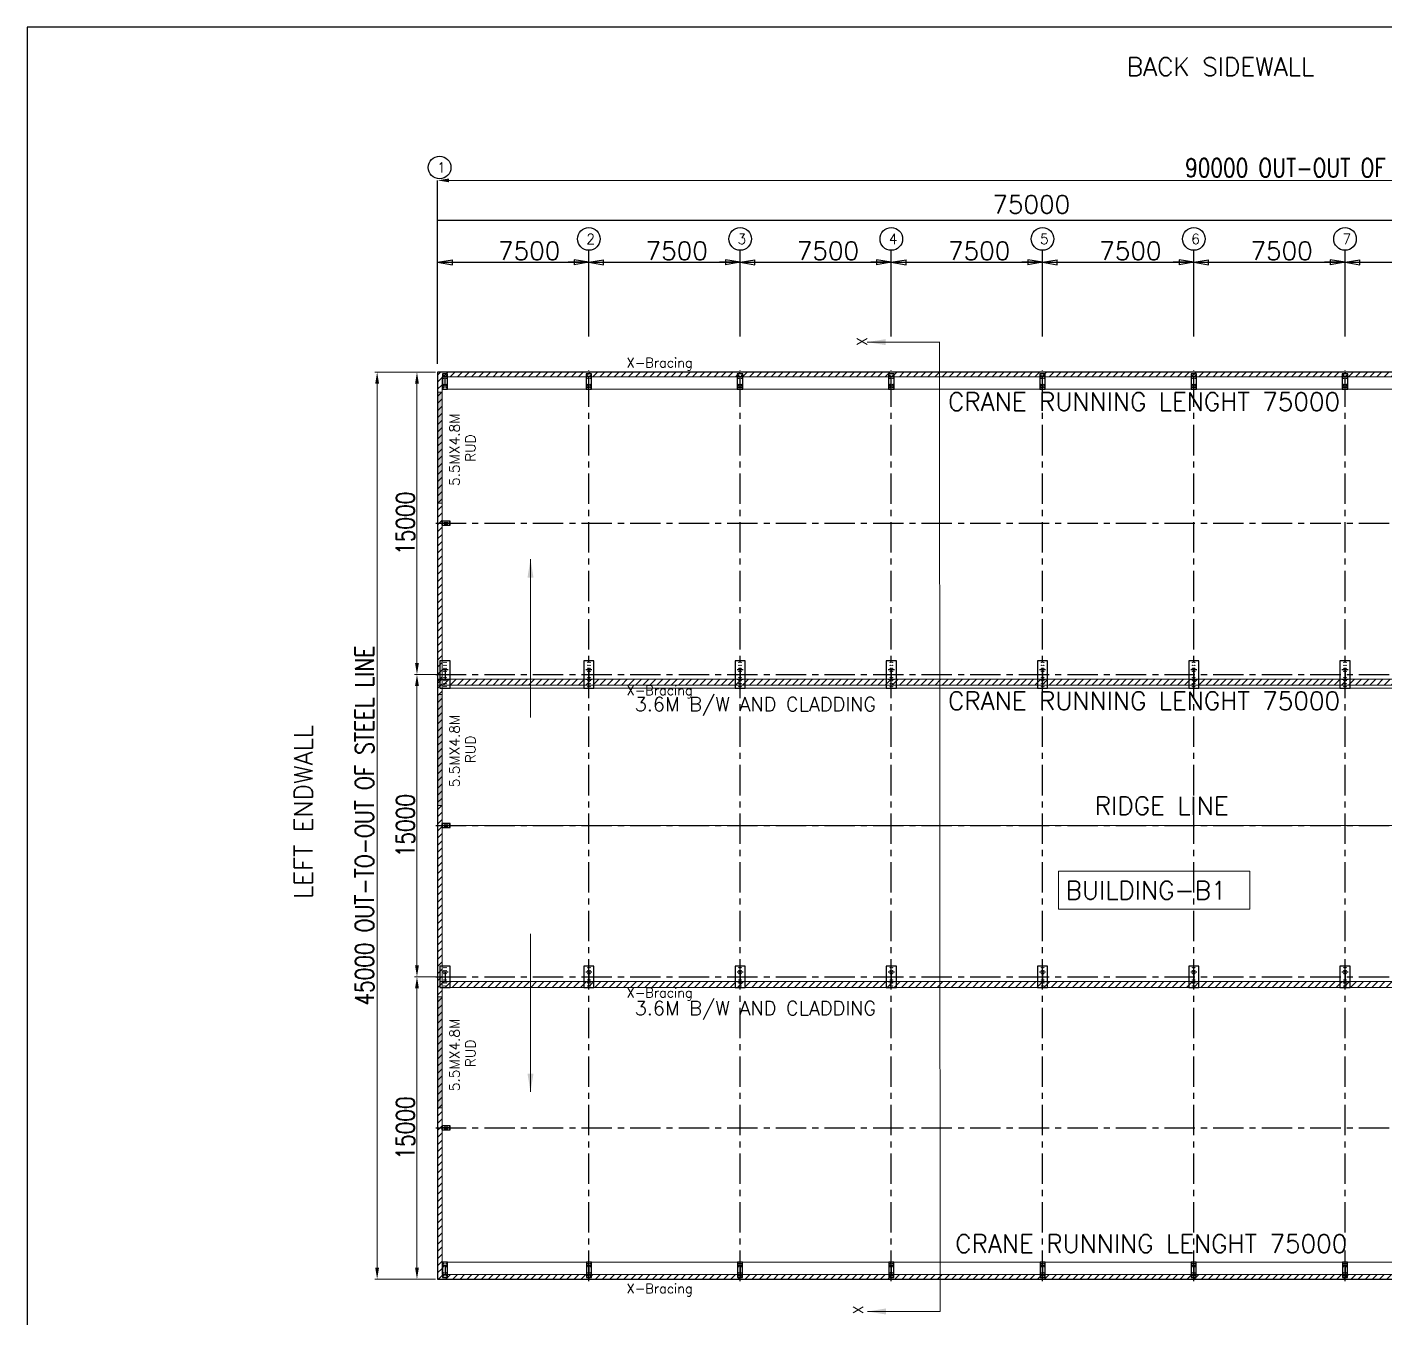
# Model space of a CAD drawing. Header units: millimetres. Extents: x 68421 to 1479662, y -51504 to 144751.
# Drawn here: x 927941 to 995275, y 35769 to 99804 of the extents above; entities that cross this region are included whole.
import ezdxf

# ---------------------------------------------------------------- set-up
doc = ezdxf.new("R2010")
doc.units = ezdxf.units.MM
doc.header["$LTSCALE"] = 0.35
doc.header["$MEASUREMENT"] = 0
doc.linetypes.add('CENTER', pattern=[6884.562, 4302.852, -860.57, 860.57, -860.57])
doc.linetypes.add('CONTIN', pattern=[0, 0, 0])
doc.layers.get('0').update_dxf_attribs({"linetype": 'CONTIN'})
doc.layers.get('Defpoints').update_dxf_attribs({"linetype": 'CONTINUOUS'})
for name, color, linetype in [('1', 7, 'CONTIN'), ('10', 10, 'CONTIN'), ('11', 7, 'CONTIN'), ('12', 6, 'CONTIN'), ('13', 1, 'CONTIN'), ('2', 6, 'CONTIN'), ('22', 7, 'CONTIN'), ('27', 1, 'CENTER')]:
    doc.layers.add(name, color=color, linetype=linetype)
doc.styles.add('SIMPLEX', font='simplex.shx', dxfattribs={"width": 0.8})
doc.dimstyles.new('FOR D', dxfattribs={"dimscale": 114, "dimtxt": 2, "dimasz": 2, "dimexe": 1, "dimexo": 1, "dimgap": 1, "dimtad": 1, "dimdec": 0, "dimzin": 0, "dimdsep": 46, "dimtxsty": 'SIMPLEX', "dimcen": 1, "dimclrd": 6, "dimclre": 6, "dimclrt": 7, "dimadec": 0, "dimazin": 0, "dimtfac": 1, "dimtdec": 0, "dimtofl": 0, "dimtmove": 0, "dimatfit": 3, "dimfxl": 1, "dimtolj": 1, "dimtzin": 0, "dimlwd": 0, "dimlwe": 0, "dimarcsym": 1})
pattern_1 = [(45, (-47250.27, 13657), (-176.776695, 176.776695), [])]

# ---------------------------------------------------------------- blocks, each defined once
blk = doc.blocks.new('WCOL')
for p, q in [((-448.874, 875.304), (448.874, 875.304)), ((-448.874, 0), (448.874, 0)), ((0, 875.304), (0, 0))]:
    blk.add_line(p, q)
blk = doc.blocks.new('BOLT_0')
at = {"layer": '1'}
blk.add_circle((0, 0), 25.4, dxfattribs=at)
blk = doc.blocks.new('ARROW')
at = {"layer": '2'}
for p, q in [((0, 0), (-1021.188, 0)), ((0, 0), (-729.42, 121.57)), ((-729.42, 121.57), (-729.42, -121.57)), ((0, 0), (-729.42, -121.57))]:
    blk.add_line(p, q, dxfattribs=at)
blk = doc.blocks.new('*D245')
at = {"color": 6, "linetype": 'Continuous', "lineweight": 0}
for p, q in [((948185, 82690), (947159, 82690)), ((947273, 82120), (947273, 68260)), ((948185, 67690), (947159, 67690))]:
    blk.add_line(p, q, dxfattribs=at)
at = {"color": 6, "linetype": 'Continuous', "lineweight": 5}
for points in [[(947368, 82120), (947178, 82120), (947273, 82690)], [(947178, 68260), (947368, 68260), (947273, 67690)]]:
    blk.add_solid(points, dxfattribs=at)
at = {"layer": 'Defpoints', "color": 0, "linetype": 'Continuous', "lineweight": 5}
for p in [(948299, 82690), (947273, 67690), (948299, 67690)]:
    blk.add_point(p, dxfattribs=at)
at = {"color": 7, "linetype": 'Continuous', "lineweight": 5, "insert": (946703, 75190), "char_height": 912, "attachment_point": 5, "rotation": 90, "style": 'SIMPLEX'}
blk.add_mtext('\\A1;15000', dxfattribs=at)
blk = doc.blocks.new('*D246')
at = {"color": 6, "linetype": 'Continuous', "lineweight": 0}
for p, q in [((948185, 67690), (947159, 67690)), ((947273, 67120), (947273, 53260)), ((948185, 52690), (947159, 52690))]:
    blk.add_line(p, q, dxfattribs=at)
at = {"color": 6, "linetype": 'Continuous', "lineweight": 5}
for points in [[(947368, 67120), (947178, 67120), (947273, 67690)], [(947178, 53260), (947368, 53260), (947273, 52690)]]:
    blk.add_solid(points, dxfattribs=at)
at = {"layer": 'Defpoints', "color": 0, "linetype": 'Continuous', "lineweight": 5}
for p in [(948299, 67690), (947273, 52690), (948299, 52690)]:
    blk.add_point(p, dxfattribs=at)
at = {"color": 7, "linetype": 'Continuous', "lineweight": 5, "insert": (946703, 60190), "char_height": 912, "attachment_point": 5, "rotation": 90, "style": 'SIMPLEX'}
blk.add_mtext('\\A1;15000', dxfattribs=at)
blk = doc.blocks.new('*D247')
at = {"color": 6, "linetype": 'Continuous', "lineweight": 0}
for p, q in [((948185, 52690), (947159, 52690)), ((947273, 52120), (947273, 38260)), ((948185, 37690), (947159, 37690))]:
    blk.add_line(p, q, dxfattribs=at)
at = {"color": 6, "linetype": 'Continuous', "lineweight": 5}
for points in [[(947368, 52120), (947178, 52120), (947273, 52690)], [(947178, 38260), (947368, 38260), (947273, 37690)]]:
    blk.add_solid(points, dxfattribs=at)
at = {"layer": 'Defpoints', "color": 0, "linetype": 'Continuous', "lineweight": 5}
for p in [(948299, 52690), (947273, 37690), (948299, 37690)]:
    blk.add_point(p, dxfattribs=at)
at = {"color": 7, "linetype": 'Continuous', "lineweight": 5, "insert": (946703, 45190), "char_height": 912, "attachment_point": 5, "rotation": 90, "style": 'SIMPLEX'}
blk.add_mtext('\\A1;15000', dxfattribs=at)
blk = doc.blocks.new('*D264')
at = {"color": 6, "linetype": 'Continuous', "lineweight": 0}
for p, q in [((947159, 82690), (945184, 82690)), ((945298, 38260), (945298, 82120)), ((947159, 37690), (945184, 37690))]:
    blk.add_line(p, q, dxfattribs=at)
at = {"color": 6, "linetype": 'Continuous', "lineweight": 5}
for points in [[(945393, 82120), (945203, 82120), (945298, 82690)], [(945203, 38260), (945393, 38260), (945298, 37690)]]:
    blk.add_solid(points, dxfattribs=at)
at = {"layer": 'Defpoints', "color": 0, "linetype": 'Continuous', "lineweight": 5}
for p in [(945298, 82690), (947273, 82690), (947273, 37690)]:
    blk.add_point(p, dxfattribs=at)
at = {"color": 7, "linetype": 'Continuous', "lineweight": 5, "insert": (944671, 60190), "char_height": 912, "attachment_point": 5, "rotation": 90, "style": 'SIMPLEX'}
blk.add_mtext('\\A1;45000 OUT-TO-OUT OF STEEL LINE', dxfattribs=at)
blk = doc.blocks.new('*D271')
at = {"color": 6, "linetype": 'Continuous', "lineweight": 0}
for p, q in [((948299, 92316), (948299, 92316)), ((1038299, 92089), (1038299, 92316)), ((1037729, 92202), (948869, 92202))]:
    blk.add_line(p, q, dxfattribs=at)
at = {"color": 6, "linetype": 'Continuous', "lineweight": 5}
for points in [[(948869, 92297), (948869, 92107), (948299, 92202)], [(1037729, 92107), (1037729, 92297), (1038299, 92202)]]:
    blk.add_solid(points, dxfattribs=at)
at = {"layer": 'Defpoints', "color": 0, "linetype": 'Continuous', "lineweight": 5}
for p in [(948299, 92202), (948299, 92202), (1038299, 91975)]:
    blk.add_point(p, dxfattribs=at)
at = {"color": 7, "linetype": 'Continuous', "lineweight": 5, "insert": (993299, 92829), "char_height": 912, "attachment_point": 5, "style": 'SIMPLEX'}
blk.add_mtext('\\A1;90000 OUT-OUT OF STEEL LINE', dxfattribs=at)

msp = doc.modelspace()

# ---------------------------------------------------------------- hatches: boundary and pattern name
at = {"linetype": 'Continuous', "lineweight": 5}
h = msp.add_hatch(dxfattribs=at)
h.set_pattern_fill('ANSI31', color=256, scale=2000)
h.set_pattern_definition(pattern_1)
h.paths.add_polyline_path([(948298.82805, 82689.899), (1023298.82805, 82689.899), (1023298.82805, 37689.899), (948298.82805, 37689.899)])
h.paths.add_polyline_path([(948528.82805, 82459.899), (1023068.82805, 82459.899), (1023068.82805, 37919.899), (948528.82805, 37919.899)], flags=16)
h = msp.add_hatch(dxfattribs=at)
h.set_pattern_fill('ANSI31', color=256, scale=2000)
h.set_pattern_definition(pattern_1)
h.paths.add_polyline_path([(948298.82805, 81689.899), (948528.82805, 81689.899), (948528.82805, 76189.903), (948298.82805, 76189.903)])
h = msp.add_hatch(color=4, dxfattribs=at)
h.dxf.hatch_style = 1
h.paths.add_polyline_path([(948298.82805, 81689.899), (948528.82805, 81689.899), (948528.82805, 76189.903), (948298.82805, 76189.903)])
h = msp.add_hatch(dxfattribs=at)
h.set_pattern_fill('ANSI31', color=256, scale=2000)
h.set_pattern_definition([(45, (-47350.27, 28657), (-176.776695, 176.776695), [])])
h.paths.add_polyline_path([(948313.82807, 67450.897), (1023083.82807, 67450.897), (1023083.82807, 67154.896), (948313.82807, 67154.896)])
h = msp.add_hatch(color=4, dxfattribs=at)
h.dxf.hatch_style = 1
h.paths.add_polyline_path([(948298.82805, 66689.899), (948528.82805, 66689.899), (948528.82805, 61189.903), (948298.82805, 61189.903)])
h = msp.add_hatch(dxfattribs=at)
h.set_pattern_fill('ANSI31', color=256, scale=2000)
h.set_pattern_definition(pattern_1)
h.paths.add_polyline_path([(948413.82805, 52450.899), (1023183.82805, 52450.899), (1023183.82805, 52154.898), (948413.82805, 52154.898)])
h = msp.add_hatch(color=4, dxfattribs=at)
h.dxf.hatch_style = 1
h.paths.add_polyline_path([(948298.82805, 51689.9), (948528.82805, 51689.9), (948528.82805, 46189.904), (948298.82805, 46189.904)])

# ---------------------------------------------------------------- linework, layer by layer
at = {"color": 6, "linetype": 'Continuous', "lineweight": 5}
msp.add_line((973192.03176, 84178.99448), (973216.2368, 36086), dxfattribs=at)
for p, q in [((948298.82805, 82689.899), (948298.82805, 37689.899)), ((1023298.82805, 82689.899), (948298.82805, 82689.899)), ((948298.82805, 37689.899), (1023298.82805, 37689.899))]:
    msp.add_line(p, q)
at = {"color": 4, "linetype": 'Continuous', "lineweight": 5}
for p, q in [((948538.82805, 81844.895), (1023068.82805, 81844.895)), ((948538.82805, 67004.897), (1023068.82805, 67004.897)), ((948538.82805, 38534.899), (1023068.82805, 38534.899))]:
    msp.add_line(p, q, dxfattribs=at)
at = {"linetype": 'Continuous', "lineweight": 5}
msp.add_line((948298.82805, 60189.899), (1023298.82805, 60189.899), dxfattribs=at)
for points in [[(948298.82805, 82689.899), (1023298.82805, 82689.899), (1023298.82805, 37689.899), (948298.82805, 37689.899)], [(948528.82805, 82459.899), (1023068.82805, 82459.899), (1023068.82805, 37919.899), (948528.82805, 37919.899)], [(948298.82805, 81689.899), (948528.82805, 81689.899), (948528.82805, 76189.903), (948298.82805, 76189.903)], [(948313.82807, 67450.897), (1023083.82807, 67450.897), (1023083.82807, 67154.896), (948313.82807, 67154.896)], [(948298.82805, 66689.899), (948528.82805, 66689.899), (948528.82805, 61189.903), (948298.82805, 61189.903)], [(979083, 57922), (988578, 57922), (988578, 56037), (979083, 56037)], [(948413.82805, 52450.899), (1023183.82805, 52450.899), (1023183.82805, 52154.898), (948413.82805, 52154.898)], [(948298.82805, 51689.9), (948528.82805, 51689.9), (948528.82805, 46189.904), (948298.82805, 46189.904)]]:
    msp.add_lwpolyline(points, close=True, dxfattribs=at)
at = {"layer": '10'}
for p, q in [((948788.82805, 82604.895), (948538.82805, 82604.895)), ((948538.82805, 82604.895), (948538.82805, 81844.895)), ((948788.82805, 81844.895), (948788.82805, 82604.895)), ((955936.32905, 82604.895), (955661.32805, 82604.895)), ((955661.32805, 82604.895), (955661.32805, 81844.895)), ((955936.32905, 81844.895), (955936.32905, 82604.895)), ((963436.32905, 82604.895), (963161.32805, 82604.895)), ((963161.32805, 82604.895), (963161.32805, 81844.895)), ((963436.32905, 81844.895), (963436.32905, 82604.895)), ((970936.32805, 82604.895), (970661.32805, 82604.895)), ((970661.32805, 82604.895), (970661.32805, 81844.895)), ((970936.32805, 81844.895), (970936.32805, 82604.895)), ((978436.32805, 82604.895), (978161.32805, 82604.895)), ((978161.32805, 82604.895), (978161.32805, 81844.895)), ((978436.32805, 81844.895), (978436.32805, 82604.895)), ((985936.32805, 82604.895), (985661.32805, 82604.895)), ((985661.32805, 82604.895), (985661.32805, 81844.895)), ((985936.32805, 81844.895), (985936.32805, 82604.895)), ((993436.32805, 82604.895), (993161.32805, 82604.895)), ((993161.32805, 82604.895), (993161.32805, 81844.895)), ((993436.32805, 81844.895), (993436.32805, 82604.895)), ((948538.82805, 81844.895), (948788.82805, 81844.895)), ((955661.32805, 81844.895), (955936.32905, 81844.895)), ((963161.32805, 81844.895), (963436.32905, 81844.895)), ((970661.32805, 81844.895), (970936.32805, 81844.895)), ((978161.32805, 81844.895), (978436.32805, 81844.895)), ((985661.32805, 81844.895), (985936.32805, 81844.895)), ((993161.32805, 81844.895), (993436.32805, 81844.895)), ((948913.82805, 75289.903), (948513.82705, 75289.903)), ((948513.82705, 75289.903), (948513.82705, 75089.899)), ((948513.82705, 75089.899), (948913.82805, 75089.899)), ((948913.82805, 75089.899), (948913.82805, 75289.903)), ((948413.82805, 68370.897), (948413.82805, 67004.897)), ((948913.82805, 68370.897), (948413.82805, 68370.897)), ((948913.82805, 67004.897), (948913.82805, 68370.897)), ((955548.82805, 68370.897), (955548.82805, 67004.897)), ((956048.82805, 68370.897), (955548.82805, 68370.897)), ((956048.82805, 67004.897), (956048.82805, 68370.897)), ((963048.82805, 68370.897), (963048.82805, 67004.897)), ((963548.82905, 68370.897), (963048.82805, 68370.897)), ((963548.82905, 67004.897), (963548.82905, 68370.897)), ((970548.82805, 68370.897), (970548.82805, 67004.897)), ((971048.82805, 68370.897), (970548.82805, 68370.897)), ((971048.82805, 67004.897), (971048.82805, 68370.897)), ((978048.82805, 68370.897), (978048.82805, 67004.897)), ((978548.83005, 68370.897), (978048.82805, 68370.897)), ((978548.83005, 67004.897), (978548.83005, 68370.897)), ((985548.82805, 68370.897), (985548.82805, 67004.897)), ((986048.83205, 68370.897), (985548.82805, 68370.897)), ((986048.83205, 67004.897), (986048.83205, 68370.897)), ((993048.83205, 68370.897), (993048.83205, 67004.897)), ((993548.83205, 68370.897), (993048.83205, 68370.897)), ((993548.83205, 67004.897), (993548.83205, 68370.897)), ((948413.82805, 67004.897), (948913.82805, 67004.897)), ((955548.82805, 67004.897), (956048.82805, 67004.897)), ((963048.82805, 67004.897), (963548.82905, 67004.897)), ((970548.82805, 67004.897), (971048.82805, 67004.897)), ((978048.82805, 67004.897), (978548.83005, 67004.897)), ((985548.82805, 67004.897), (986048.83205, 67004.897)), ((993048.83205, 67004.897), (993548.83205, 67004.897)), ((948913.82805, 60289.899), (948513.82705, 60289.899)), ((948513.82705, 60289.899), (948513.82705, 60089.899)), ((948513.82705, 60089.899), (948913.82805, 60089.899)), ((948913.82805, 60089.899), (948913.82805, 60289.899)), ((948413.82805, 53220.898), (948413.82805, 52154.898)), ((948913.82805, 53220.898), (948413.82805, 53220.898)), ((948913.82805, 52154.898), (948913.82805, 53220.898)), ((955548.82805, 53220.898), (955548.82805, 52154.898)), ((956048.82805, 53220.898), (955548.82805, 53220.898)), ((956048.82805, 52154.898), (956048.82805, 53220.898)), ((963048.82805, 53220.898), (963048.82805, 52154.898)), ((963548.82905, 53220.898), (963048.82805, 53220.898)), ((963548.82905, 52154.898), (963548.82905, 53220.898)), ((970548.82805, 53220.898), (970548.82805, 52154.898)), ((971048.82805, 53220.898), (970548.82805, 53220.898)), ((971048.82805, 52154.898), (971048.82805, 53220.898)), ((978048.82805, 53220.898), (978048.82805, 52154.898)), ((978548.83005, 53220.898), (978048.82805, 53220.898)), ((978548.83005, 52154.898), (978548.83005, 53220.898)), ((985548.82805, 53220.898), (985548.82805, 52154.898)), ((986048.83205, 53220.898), (985548.82805, 53220.898)), ((986048.83205, 52154.898), (986048.83205, 53220.898)), ((993048.83205, 53220.898), (993048.83205, 52154.898)), ((993548.83205, 53220.898), (993048.83205, 53220.898)), ((993548.83205, 52154.898), (993548.83205, 53220.898)), ((948413.82805, 52154.898), (948913.82805, 52154.898)), ((955548.82805, 52154.898), (956048.82805, 52154.898)), ((963048.82805, 52154.898), (963548.82905, 52154.898)), ((970548.82805, 52154.898), (971048.82805, 52154.898)), ((978048.82805, 52154.898), (978548.83005, 52154.898)), ((985548.82805, 52154.898), (986048.83205, 52154.898)), ((993048.83205, 52154.898), (993548.83205, 52154.898)), ((948913.82905, 45289.9), (948513.82805, 45289.9)), ((948513.82805, 45289.9), (948513.82805, 45089.899)), ((948913.82905, 45089.899), (948913.82905, 45289.9)), ((948513.82805, 45089.899), (948913.82905, 45089.899)), ((948538.82805, 38534.899), (948538.82805, 37774.899)), ((948788.82805, 38534.899), (948538.82805, 38534.899)), ((948788.82805, 37774.899), (948788.82805, 38534.899)), ((955673.82805, 38534.899), (955673.82805, 37774.899)), ((955923.82905, 38534.899), (955673.82805, 38534.899)), ((955923.82905, 37774.899), (955923.82905, 38534.899)), ((963173.82805, 38534.899), (963173.82805, 37774.899)), ((963423.82905, 38534.899), (963173.82805, 38534.899)), ((963423.82905, 37774.899), (963423.82905, 38534.899)), ((970673.82805, 38534.899), (970673.82805, 37774.899)), ((970923.82805, 38534.899), (970673.82805, 38534.899)), ((970923.82805, 37774.899), (970923.82805, 38534.899)), ((978173.82805, 38534.899), (978173.82805, 37774.899)), ((978423.83005, 38534.899), (978173.82805, 38534.899)), ((978423.83005, 37774.899), (978423.83005, 38534.899)), ((985673.82805, 38534.899), (985673.82805, 37774.899)), ((985923.83205, 38534.899), (985673.82805, 38534.899)), ((985923.83205, 37774.899), (985923.83205, 38534.899)), ((993173.83205, 38534.899), (993173.83205, 37774.899)), ((993423.83205, 38534.899), (993173.83205, 38534.899)), ((993423.83205, 37774.899), (993423.83205, 38534.899)), ((948538.82805, 37774.899), (948788.82805, 37774.899)), ((955673.82805, 37774.899), (955923.82905, 37774.899)), ((963173.82805, 37774.899), (963423.82905, 37774.899)), ((970673.82805, 37774.899), (970923.82805, 37774.899)), ((978173.82805, 37774.899), (978423.83005, 37774.899)), ((985673.82805, 37774.899), (985923.83205, 37774.899)), ((993173.83205, 37774.899), (993423.83205, 37774.899))]:
    msp.add_line(p, q, dxfattribs=at)
at = {"layer": '12'}
for p, q in [((948298.82805, 83097.965), (948298.82805, 92202.129)), ((955798.82805, 84449.54954), (955798.82805, 88734.25654)), ((963298.82805, 84449.54954), (963298.82805, 88734.25654)), ((970798.82805, 84449.54954), (970798.82805, 88734.25654)), ((978298.82805, 84449.54954), (978298.82805, 88734.25654)), ((985798.82805, 84449.54954), (985798.82805, 88734.25654)), ((993298.83205, 84449.54954), (993298.83205, 88734.25654)), ((948298.82805, 83565.544), (948298.82805, 85619.485))]:
    msp.add_line(p, q, dxfattribs=at)
at = {"layer": '13'}
for centre in [(948396.82805, 92838.65976), (955798.82805, 89295.35054), (963298.82805, 89295.35054), (970798.82805, 89295.35054), (978298.82805, 89295.35054), (985798.82805, 89295.35054), (993298.83205, 89295.35054)]:
    msp.add_circle(centre, 561.092, dxfattribs=at)
at = {"layer": '2'}
for p, q in [((948298.82805, 90232.08774), (1023274.02765, 90232.08774)), ((948298.82805, 88139.15454), (1023298.82805, 88139.15454))]:
    msp.add_line(p, q, dxfattribs=at)
at = {"layer": '22'}
for p, q in [((1111605, 99804), (927940.72605, 99804)), ((927940.72605, 99804), (927940.72605, -30072.89102))]:
    msp.add_line(p, q, dxfattribs=at)
at = {"layer": '27'}
for p, q in [((955798.82805, 37596.384), (955798.82805, 82783.415)), ((963298.82805, 37596.384), (963298.82805, 82783.415)), ((970798.82805, 37596.384), (970798.82805, 82783.415)), ((978298.82805, 37596.384), (978298.82805, 82783.415)), ((985798.82805, 37596.384), (985798.82805, 82783.415)), ((993298.83205, 37596.384), (993298.83205, 82783.415)), ((948205.31305, 75189.899), (1038298.82805, 75189.899)), ((948205.31305, 67689.899), (1038298.82805, 67689.899)), ((948205.31305, 60189.899), (1038298.82805, 60189.899)), ((948205.31305, 52689.899), (1038298.82805, 52689.899)), ((948205.31305, 45189.899), (1038298.82805, 45189.899))]:
    msp.add_line(p, q, dxfattribs=at)

# ---------------------------------------------------------------- block references
at = {"layer": '10'}
for p, xscale, yscale, zscale, rotation in [((948663.82805, 82459.899), 0.2227797, 0.5369562, 0.5369562, 180), ((955798.82805, 82459.899), 0.2227797, 0.5369562, 0.5369562, 180), ((963298.82805, 82459.899), 0.2227797, 0.5369562, 0.5369562, 180), ((970798.82805, 82459.899), 0.2227797, 0.5369562, 0.5369562, 180), ((978298.82805, 82459.899), 0.2227797, 0.5369562, 0.5369562, 180), ((985798.82805, 82459.899), 0.2227797, 0.5369562, 0.5369562, 180), ((993298.83205, 82459.899), 0.2227797, 0.5369562, 0.5369562, 180), ((948528.82805, 75189.899), 0.15594581, 0.41357052, 0.41357052, 270), ((948528.82805, 60189.899), 0.15594581, 0.4181404, 0.4181404, 270), ((948528.82805, 45189.899), 0.15594581, 0.41357052, 0.41357052, 270)]:
    msp.add_blockref('WCOL', p, dxfattribs=dict(at, xscale=xscale, yscale=yscale, zscale=zscale, rotation=rotation))
for name, p, xscale, yscale, zscale in [('BOLT_0', (948588.82805, 82529.895), 0.5905512, 0.5905512, 0.5905512), ('BOLT_0', (948588.82805, 82379.895), 0.5905512, 0.5905512, 0.5905512), ('BOLT_0', (948738.82805, 82529.895), 0.5905512, 0.5905512, 0.5905512), ('BOLT_0', (948738.82805, 82379.895), 0.5905512, 0.5905512, 0.5905512), ('BOLT_0', (955723.82805, 82529.895), 0.5905512, 0.5905512, 0.5905512), ('BOLT_0', (955723.82805, 82379.895), 0.5905512, 0.5905512, 0.5905512), ('BOLT_0', (955873.82905, 82529.895), 0.5905512, 0.5905512, 0.5905512), ('BOLT_0', (955873.82905, 82379.895), 0.5905512, 0.5905512, 0.5905512), ('BOLT_0', (963223.82805, 82529.895), 0.5905512, 0.5905512, 0.5905512), ('BOLT_0', (963223.82805, 82379.895), 0.5905512, 0.5905512, 0.5905512), ('BOLT_0', (963373.82905, 82529.895), 0.5905512, 0.5905512, 0.5905512), ('BOLT_0', (963373.82905, 82379.895), 0.5905512, 0.5905512, 0.5905512), ('BOLT_0', (970723.82805, 82529.895), 0.5905512, 0.5905512, 0.5905512), ('BOLT_0', (970723.82805, 82379.895), 0.5905512, 0.5905512, 0.5905512), ('BOLT_0', (970873.82805, 82529.895), 0.5905512, 0.5905512, 0.5905512), ('BOLT_0', (970873.82805, 82379.895), 0.5905512, 0.5905512, 0.5905512), ('BOLT_0', (978223.82805, 82529.895), 0.5905512, 0.5905512, 0.5905512), ('BOLT_0', (978223.82805, 82379.895), 0.5905512, 0.5905512, 0.5905512), ('BOLT_0', (978373.83005, 82529.895), 0.5905512, 0.5905512, 0.5905512), ('BOLT_0', (978373.83005, 82379.895), 0.5905512, 0.5905512, 0.5905512), ('BOLT_0', (985723.82805, 82529.895), 0.5905512, 0.5905512, 0.5905512), ('BOLT_0', (985723.82805, 82379.895), 0.5905512, 0.5905512, 0.5905512), ('BOLT_0', (985873.83205, 82529.895), 0.5905512, 0.5905512, 0.5905512), ('BOLT_0', (985873.83205, 82379.895), 0.5905512, 0.5905512, 0.5905512), ('BOLT_0', (993223.83205, 82529.895), 0.5905512, 0.5905512, 0.5905512), ('BOLT_0', (993223.83205, 82379.895), 0.5905512, 0.5905512, 0.5905512), ('BOLT_0', (993373.83205, 82529.895), 0.5905512, 0.5905512, 0.5905512), ('BOLT_0', (993373.83205, 82379.895), 0.5905512, 0.5905512, 0.5905512), ('BOLT_0', (948588.82805, 82069.895), 0.5905512, 0.5905512, 0.5905512), ('BOLT_0', (948588.82805, 81919.895), 0.5905512, 0.5905512, 0.5905512), ('BOLT_0', (948738.82805, 82069.895), 0.5905512, 0.5905512, 0.5905512), ('BOLT_0', (948738.82805, 81919.895), 0.5905512, 0.5905512, 0.5905512), ('BOLT_0', (955723.82805, 82069.895), 0.5905512, 0.5905512, 0.5905512), ('BOLT_0', (955723.82805, 81919.895), 0.5905512, 0.5905512, 0.5905512), ('BOLT_0', (955873.82905, 82069.895), 0.5905512, 0.5905512, 0.5905512), ('BOLT_0', (955873.82905, 81919.895), 0.5905512, 0.5905512, 0.5905512), ('BOLT_0', (963223.82805, 82069.895), 0.5905512, 0.5905512, 0.5905512), ('BOLT_0', (963223.82805, 81919.895), 0.5905512, 0.5905512, 0.5905512), ('BOLT_0', (963373.82905, 82069.895), 0.5905512, 0.5905512, 0.5905512), ('BOLT_0', (963373.82905, 81919.895), 0.5905512, 0.5905512, 0.5905512), ('BOLT_0', (970723.82805, 82069.895), 0.5905512, 0.5905512, 0.5905512), ('BOLT_0', (970723.82805, 81919.895), 0.5905512, 0.5905512, 0.5905512), ('BOLT_0', (970873.82805, 82069.895), 0.5905512, 0.5905512, 0.5905512), ('BOLT_0', (970873.82805, 81919.895), 0.5905512, 0.5905512, 0.5905512), ('BOLT_0', (978223.82805, 82069.895), 0.5905512, 0.5905512, 0.5905512), ('BOLT_0', (978223.82805, 81919.895), 0.5905512, 0.5905512, 0.5905512), ('BOLT_0', (978373.83005, 82069.895), 0.5905512, 0.5905512, 0.5905512), ('BOLT_0', (978373.83005, 81919.895), 0.5905512, 0.5905512, 0.5905512), ('BOLT_0', (985723.82805, 82069.895), 0.5905512, 0.5905512, 0.5905512), ('BOLT_0', (985723.82805, 81919.895), 0.5905512, 0.5905512, 0.5905512), ('BOLT_0', (985873.83205, 82069.895), 0.5905512, 0.5905512, 0.5905512), ('BOLT_0', (985873.83205, 81919.895), 0.5905512, 0.5905512, 0.5905512), ('BOLT_0', (993223.83205, 82069.895), 0.5905512, 0.5905512, 0.5905512), ('BOLT_0', (993223.83205, 81919.895), 0.5905512, 0.5905512, 0.5905512), ('BOLT_0', (993373.83205, 82069.895), 0.5905512, 0.5905512, 0.5905512), ('BOLT_0', (993373.83205, 81919.895), 0.5905512, 0.5905512, 0.5905512), ('BOLT_0', (948663.82805, 75239.903), 0.31496062, 0.31496062, 0.31496062), ('BOLT_0', (948663.82805, 75139.899), 0.31496062, 0.31496062, 0.31496062), ('BOLT_0', (948763.82805, 75239.903), 0.31496062, 0.31496062, 0.31496062), ('BOLT_0', (948763.82805, 75139.899), 0.31496062, 0.31496062, 0.31496062), ('BOLT_0', (948613.82805, 68295.897), 0.39370076, 0.39370076, 0.39370076), ('BOLT_0', (948613.82805, 68145.897), 0.39370076, 0.39370076, 0.39370076), ('BOLT_0', (948713.82805, 68295.897), 0.39370076, 0.39370076, 0.39370076), ('BOLT_0', (948713.82805, 68145.897), 0.39370076, 0.39370076, 0.39370076), ('BOLT_0', (955748.82805, 68295.897), 0.39370076, 0.39370076, 0.39370076), ('BOLT_0', (955748.82805, 68145.897), 0.39370076, 0.39370076, 0.39370076), ('BOLT_0', (955848.82905, 68295.897), 0.39370076, 0.39370076, 0.39370076), ('BOLT_0', (955848.82905, 68145.897), 0.39370076, 0.39370076, 0.39370076), ('BOLT_0', (963248.82805, 68295.897), 0.39370076, 0.39370076, 0.39370076), ('BOLT_0', (963248.82805, 68145.897), 0.39370076, 0.39370076, 0.39370076), ('BOLT_0', (963348.82905, 68295.897), 0.39370076, 0.39370076, 0.39370076), ('BOLT_0', (963348.82905, 68145.897), 0.39370076, 0.39370076, 0.39370076), ('BOLT_0', (970748.82805, 68295.897), 0.39370076, 0.39370076, 0.39370076), ('BOLT_0', (970748.82805, 68145.897), 0.39370076, 0.39370076, 0.39370076), ('BOLT_0', (970848.82805, 68295.897), 0.39370076, 0.39370076, 0.39370076), ('BOLT_0', (970848.82805, 68145.897), 0.39370076, 0.39370076, 0.39370076), ('BOLT_0', (978248.82805, 68295.897), 0.39370076, 0.39370076, 0.39370076), ('BOLT_0', (978248.82805, 68145.897), 0.39370076, 0.39370076, 0.39370076), ('BOLT_0', (978348.83005, 68295.897), 0.39370076, 0.39370076, 0.39370076), ('BOLT_0', (978348.83005, 68145.897), 0.39370076, 0.39370076, 0.39370076), ('BOLT_0', (985748.82805, 68295.897), 0.39370076, 0.39370076, 0.39370076), ('BOLT_0', (985748.82805, 68145.897), 0.39370076, 0.39370076, 0.39370076), ('BOLT_0', (985848.83205, 68295.897), 0.39370076, 0.39370076, 0.39370076), ('BOLT_0', (985848.83205, 68145.897), 0.39370076, 0.39370076, 0.39370076), ('BOLT_0', (993248.83205, 68295.897), 0.39370076, 0.39370076, 0.39370076), ('BOLT_0', (993248.83205, 68145.897), 0.39370076, 0.39370076, 0.39370076), ('BOLT_0', (993348.83205, 68295.897), 0.39370076, 0.39370076, 0.39370076), ('BOLT_0', (993348.83205, 68145.897), 0.39370076, 0.39370076, 0.39370076), ('WCOL', (948663.82805, 67450.897), 0.33416956, 0.54609592, 0.54609592), ('BOLT_0', (948613.82805, 67995.897), 0.39370076, 0.39370076, 0.39370076), ('BOLT_0', (948613.82805, 67845.897), 0.39370076, 0.39370076, 0.39370076), ('BOLT_0', (948613.82805, 67529.897), 0.39370076, 0.39370076, 0.39370076), ('BOLT_0', (948613.82805, 67379.897), 0.39370076, 0.39370076, 0.39370076), ('BOLT_0', (948713.82805, 67995.897), 0.39370076, 0.39370076, 0.39370076), ('BOLT_0', (948713.82805, 67845.897), 0.39370076, 0.39370076, 0.39370076), ('BOLT_0', (948713.82805, 67529.897), 0.39370076, 0.39370076, 0.39370076), ('BOLT_0', (948713.82805, 67379.897), 0.39370076, 0.39370076, 0.39370076), ('WCOL', (955798.82805, 67450.897), 0.33416956, 0.54609592, 0.54609592), ('BOLT_0', (955748.82805, 67995.897), 0.39370076, 0.39370076, 0.39370076), ('BOLT_0', (955748.82805, 67845.897), 0.39370076, 0.39370076, 0.39370076), ('BOLT_0', (955748.82805, 67529.897), 0.39370076, 0.39370076, 0.39370076), ('BOLT_0', (955748.82805, 67379.897), 0.39370076, 0.39370076, 0.39370076), ('BOLT_0', (955848.82905, 67995.897), 0.39370076, 0.39370076, 0.39370076), ('BOLT_0', (955848.82905, 67845.897), 0.39370076, 0.39370076, 0.39370076), ('BOLT_0', (955848.82905, 67529.897), 0.39370076, 0.39370076, 0.39370076), ('BOLT_0', (955848.82905, 67379.897), 0.39370076, 0.39370076, 0.39370076), ('WCOL', (963298.82805, 67450.897), 0.33416956, 0.54609592, 0.54609592), ('BOLT_0', (963248.82805, 67995.897), 0.39370076, 0.39370076, 0.39370076), ('BOLT_0', (963248.82805, 67845.897), 0.39370076, 0.39370076, 0.39370076), ('BOLT_0', (963248.82805, 67529.897), 0.39370076, 0.39370076, 0.39370076), ('BOLT_0', (963248.82805, 67379.897), 0.39370076, 0.39370076, 0.39370076), ('BOLT_0', (963348.82905, 67995.897), 0.39370076, 0.39370076, 0.39370076), ('BOLT_0', (963348.82905, 67845.897), 0.39370076, 0.39370076, 0.39370076), ('BOLT_0', (963348.82905, 67529.897), 0.39370076, 0.39370076, 0.39370076), ('BOLT_0', (963348.82905, 67379.897), 0.39370076, 0.39370076, 0.39370076), ('WCOL', (970798.82805, 67450.897), 0.33416956, 0.54609592, 0.54609592), ('BOLT_0', (970748.82805, 67995.897), 0.39370076, 0.39370076, 0.39370076), ('BOLT_0', (970748.82805, 67845.897), 0.39370076, 0.39370076, 0.39370076), ('BOLT_0', (970748.82805, 67529.897), 0.39370076, 0.39370076, 0.39370076), ('BOLT_0', (970748.82805, 67379.897), 0.39370076, 0.39370076, 0.39370076), ('BOLT_0', (970848.82805, 67995.897), 0.39370076, 0.39370076, 0.39370076), ('BOLT_0', (970848.82805, 67845.897), 0.39370076, 0.39370076, 0.39370076), ('BOLT_0', (970848.82805, 67529.897), 0.39370076, 0.39370076, 0.39370076), ('BOLT_0', (970848.82805, 67379.897), 0.39370076, 0.39370076, 0.39370076), ('WCOL', (978298.82805, 67450.897), 0.33416956, 0.54609592, 0.54609592), ('BOLT_0', (978248.82805, 67995.897), 0.39370076, 0.39370076, 0.39370076), ('BOLT_0', (978248.82805, 67845.897), 0.39370076, 0.39370076, 0.39370076), ('BOLT_0', (978248.82805, 67529.897), 0.39370076, 0.39370076, 0.39370076), ('BOLT_0', (978248.82805, 67379.897), 0.39370076, 0.39370076, 0.39370076), ('BOLT_0', (978348.83005, 67995.897), 0.39370076, 0.39370076, 0.39370076), ('BOLT_0', (978348.83005, 67845.897), 0.39370076, 0.39370076, 0.39370076), ('BOLT_0', (978348.83005, 67529.897), 0.39370076, 0.39370076, 0.39370076), ('BOLT_0', (978348.83005, 67379.897), 0.39370076, 0.39370076, 0.39370076), ('WCOL', (985798.82805, 67450.897), 0.33416956, 0.54609592, 0.54609592), ('BOLT_0', (985748.82805, 67995.897), 0.39370076, 0.39370076, 0.39370076), ('BOLT_0', (985748.82805, 67845.897), 0.39370076, 0.39370076, 0.39370076), ('BOLT_0', (985748.82805, 67529.897), 0.39370076, 0.39370076, 0.39370076), ('BOLT_0', (985748.82805, 67379.897), 0.39370076, 0.39370076, 0.39370076), ('BOLT_0', (985848.83205, 67995.897), 0.39370076, 0.39370076, 0.39370076), ('BOLT_0', (985848.83205, 67845.897), 0.39370076, 0.39370076, 0.39370076), ('BOLT_0', (985848.83205, 67529.897), 0.39370076, 0.39370076, 0.39370076), ('BOLT_0', (985848.83205, 67379.897), 0.39370076, 0.39370076, 0.39370076), ('WCOL', (993298.83205, 67450.897), 0.33416956, 0.54609592, 0.54609592), ('BOLT_0', (993248.83205, 67995.897), 0.39370076, 0.39370076, 0.39370076), ('BOLT_0', (993248.83205, 67845.897), 0.39370076, 0.39370076, 0.39370076), ('BOLT_0', (993248.83205, 67529.897), 0.39370076, 0.39370076, 0.39370076), ('BOLT_0', (993248.83205, 67379.897), 0.39370076, 0.39370076, 0.39370076), ('BOLT_0', (993348.83205, 67995.897), 0.39370076, 0.39370076, 0.39370076), ('BOLT_0', (993348.83205, 67845.897), 0.39370076, 0.39370076, 0.39370076), ('BOLT_0', (993348.83205, 67529.897), 0.39370076, 0.39370076, 0.39370076), ('BOLT_0', (993348.83205, 67379.897), 0.39370076, 0.39370076, 0.39370076), ('BOLT_0', (948613.82805, 67229.897), 0.39370076, 0.39370076, 0.39370076), ('BOLT_0', (948613.82805, 67079.897), 0.39370076, 0.39370076, 0.39370076), ('BOLT_0', (948713.82805, 67229.897), 0.39370076, 0.39370076, 0.39370076), ('BOLT_0', (948713.82805, 67079.897), 0.39370076, 0.39370076, 0.39370076), ('BOLT_0', (955748.82805, 67229.897), 0.39370076, 0.39370076, 0.39370076), ('BOLT_0', (955748.82805, 67079.897), 0.39370076, 0.39370076, 0.39370076), ('BOLT_0', (955848.82905, 67229.897), 0.39370076, 0.39370076, 0.39370076), ('BOLT_0', (955848.82905, 67079.897), 0.39370076, 0.39370076, 0.39370076), ('BOLT_0', (963248.82805, 67229.897), 0.39370076, 0.39370076, 0.39370076), ('BOLT_0', (963248.82805, 67079.897), 0.39370076, 0.39370076, 0.39370076), ('BOLT_0', (963348.82905, 67229.897), 0.39370076, 0.39370076, 0.39370076), ('BOLT_0', (963348.82905, 67079.897), 0.39370076, 0.39370076, 0.39370076), ('BOLT_0', (970748.82805, 67229.897), 0.39370076, 0.39370076, 0.39370076), ('BOLT_0', (970748.82805, 67079.897), 0.39370076, 0.39370076, 0.39370076), ('BOLT_0', (970848.82805, 67229.897), 0.39370076, 0.39370076, 0.39370076), ('BOLT_0', (970848.82805, 67079.897), 0.39370076, 0.39370076, 0.39370076), ('BOLT_0', (978248.82805, 67229.897), 0.39370076, 0.39370076, 0.39370076), ('BOLT_0', (978248.82805, 67079.897), 0.39370076, 0.39370076, 0.39370076), ('BOLT_0', (978348.83005, 67229.897), 0.39370076, 0.39370076, 0.39370076), ('BOLT_0', (978348.83005, 67079.897), 0.39370076, 0.39370076, 0.39370076), ('BOLT_0', (985748.82805, 67229.897), 0.39370076, 0.39370076, 0.39370076), ('BOLT_0', (985748.82805, 67079.897), 0.39370076, 0.39370076, 0.39370076), ('BOLT_0', (985848.83205, 67229.897), 0.39370076, 0.39370076, 0.39370076), ('BOLT_0', (985848.83205, 67079.897), 0.39370076, 0.39370076, 0.39370076), ('BOLT_0', (993248.83205, 67229.897), 0.39370076, 0.39370076, 0.39370076), ('BOLT_0', (993248.83205, 67079.897), 0.39370076, 0.39370076, 0.39370076), ('BOLT_0', (993348.83205, 67229.897), 0.39370076, 0.39370076, 0.39370076), ('BOLT_0', (993348.83205, 67079.897), 0.39370076, 0.39370076, 0.39370076), ('BOLT_0', (948663.82805, 60239.899), 0.31496062, 0.31496062, 0.31496062), ('BOLT_0', (948663.82805, 60139.899), 0.31496062, 0.31496062, 0.31496062), ('BOLT_0', (948763.82805, 60239.899), 0.31496062, 0.31496062, 0.31496062), ('BOLT_0', (948763.82805, 60139.899), 0.31496062, 0.31496062, 0.31496062), ('WCOL', (948663.82805, 52450.899), 0.33416956, 0.54609592, 0.54609592), ('BOLT_0', (948613.82805, 53145.898), 0.39370076, 0.39370076, 0.39370076), ('BOLT_0', (948613.82805, 52995.898), 0.39370076, 0.39370076, 0.39370076), ('BOLT_0', (948613.82805, 52845.899), 0.39370076, 0.39370076, 0.39370076), ('BOLT_0', (948613.82805, 52529.898), 0.39370076, 0.39370076, 0.39370076), ('BOLT_0', (948713.82805, 53145.898), 0.39370076, 0.39370076, 0.39370076), ('BOLT_0', (948713.82805, 52995.898), 0.39370076, 0.39370076, 0.39370076), ('BOLT_0', (948713.82805, 52845.899), 0.39370076, 0.39370076, 0.39370076), ('BOLT_0', (948713.82805, 52529.898), 0.39370076, 0.39370076, 0.39370076), ('WCOL', (955798.82805, 52450.899), 0.33416956, 0.54609592, 0.54609592), ('BOLT_0', (955748.82805, 53145.898), 0.39370076, 0.39370076, 0.39370076), ('BOLT_0', (955748.82805, 52995.898), 0.39370076, 0.39370076, 0.39370076), ('BOLT_0', (955748.82805, 52845.899), 0.39370076, 0.39370076, 0.39370076), ('BOLT_0', (955748.82805, 52529.898), 0.39370076, 0.39370076, 0.39370076), ('BOLT_0', (955848.82905, 53145.898), 0.39370076, 0.39370076, 0.39370076), ('BOLT_0', (955848.82905, 52995.898), 0.39370076, 0.39370076, 0.39370076), ('BOLT_0', (955848.82905, 52845.899), 0.39370076, 0.39370076, 0.39370076), ('BOLT_0', (955848.82905, 52529.898), 0.39370076, 0.39370076, 0.39370076), ('WCOL', (963298.82805, 52450.899), 0.33416956, 0.54609592, 0.54609592), ('BOLT_0', (963248.82805, 53145.898), 0.39370076, 0.39370076, 0.39370076), ('BOLT_0', (963248.82805, 52995.898), 0.39370076, 0.39370076, 0.39370076), ('BOLT_0', (963248.82805, 52845.899), 0.39370076, 0.39370076, 0.39370076), ('BOLT_0', (963248.82805, 52529.898), 0.39370076, 0.39370076, 0.39370076), ('BOLT_0', (963348.82905, 53145.898), 0.39370076, 0.39370076, 0.39370076), ('BOLT_0', (963348.82905, 52995.898), 0.39370076, 0.39370076, 0.39370076), ('BOLT_0', (963348.82905, 52845.899), 0.39370076, 0.39370076, 0.39370076), ('BOLT_0', (963348.82905, 52529.898), 0.39370076, 0.39370076, 0.39370076), ('WCOL', (970798.82805, 52450.899), 0.33416956, 0.54609592, 0.54609592), ('BOLT_0', (970748.82805, 53145.898), 0.39370076, 0.39370076, 0.39370076), ('BOLT_0', (970748.82805, 52995.898), 0.39370076, 0.39370076, 0.39370076), ('BOLT_0', (970748.82805, 52845.899), 0.39370076, 0.39370076, 0.39370076), ('BOLT_0', (970748.82805, 52529.898), 0.39370076, 0.39370076, 0.39370076), ('BOLT_0', (970848.82805, 53145.898), 0.39370076, 0.39370076, 0.39370076), ('BOLT_0', (970848.82805, 52995.898), 0.39370076, 0.39370076, 0.39370076), ('BOLT_0', (970848.82805, 52845.899), 0.39370076, 0.39370076, 0.39370076), ('BOLT_0', (970848.82805, 52529.898), 0.39370076, 0.39370076, 0.39370076), ('WCOL', (978298.82805, 52450.899), 0.33416956, 0.54609592, 0.54609592), ('BOLT_0', (978248.82805, 53145.898), 0.39370076, 0.39370076, 0.39370076), ('BOLT_0', (978248.82805, 52995.898), 0.39370076, 0.39370076, 0.39370076), ('BOLT_0', (978248.82805, 52845.899), 0.39370076, 0.39370076, 0.39370076), ('BOLT_0', (978248.82805, 52529.898), 0.39370076, 0.39370076, 0.39370076), ('BOLT_0', (978348.83005, 53145.898), 0.39370076, 0.39370076, 0.39370076), ('BOLT_0', (978348.83005, 52995.898), 0.39370076, 0.39370076, 0.39370076), ('BOLT_0', (978348.83005, 52845.899), 0.39370076, 0.39370076, 0.39370076), ('BOLT_0', (978348.83005, 52529.898), 0.39370076, 0.39370076, 0.39370076), ('WCOL', (985798.82805, 52450.899), 0.33416956, 0.54609592, 0.54609592), ('BOLT_0', (985748.82805, 53145.898), 0.39370076, 0.39370076, 0.39370076), ('BOLT_0', (985748.82805, 52995.898), 0.39370076, 0.39370076, 0.39370076), ('BOLT_0', (985748.82805, 52845.899), 0.39370076, 0.39370076, 0.39370076), ('BOLT_0', (985748.82805, 52529.898), 0.39370076, 0.39370076, 0.39370076), ('BOLT_0', (985848.83205, 53145.898), 0.39370076, 0.39370076, 0.39370076), ('BOLT_0', (985848.83205, 52995.898), 0.39370076, 0.39370076, 0.39370076), ('BOLT_0', (985848.83205, 52845.899), 0.39370076, 0.39370076, 0.39370076), ('BOLT_0', (985848.83205, 52529.898), 0.39370076, 0.39370076, 0.39370076), ('WCOL', (993298.83205, 52450.899), 0.33416956, 0.54609592, 0.54609592), ('BOLT_0', (993248.83205, 53145.898), 0.39370076, 0.39370076, 0.39370076), ('BOLT_0', (993248.83205, 52995.898), 0.39370076, 0.39370076, 0.39370076), ('BOLT_0', (993248.83205, 52845.899), 0.39370076, 0.39370076, 0.39370076), ('BOLT_0', (993248.83205, 52529.898), 0.39370076, 0.39370076, 0.39370076), ('BOLT_0', (993348.83205, 53145.898), 0.39370076, 0.39370076, 0.39370076), ('BOLT_0', (993348.83205, 52995.898), 0.39370076, 0.39370076, 0.39370076), ('BOLT_0', (993348.83205, 52845.899), 0.39370076, 0.39370076, 0.39370076), ('BOLT_0', (993348.83205, 52529.898), 0.39370076, 0.39370076, 0.39370076), ('BOLT_0', (948613.82805, 52379.898), 0.39370076, 0.39370076, 0.39370076), ('BOLT_0', (948613.82805, 52229.898), 0.39370076, 0.39370076, 0.39370076), ('BOLT_0', (948713.82805, 52379.898), 0.39370076, 0.39370076, 0.39370076), ('BOLT_0', (948713.82805, 52229.898), 0.39370076, 0.39370076, 0.39370076), ('BOLT_0', (955748.82805, 52379.898), 0.39370076, 0.39370076, 0.39370076), ('BOLT_0', (955748.82805, 52229.898), 0.39370076, 0.39370076, 0.39370076), ('BOLT_0', (955848.82905, 52379.898), 0.39370076, 0.39370076, 0.39370076), ('BOLT_0', (955848.82905, 52229.898), 0.39370076, 0.39370076, 0.39370076), ('BOLT_0', (963248.82805, 52379.898), 0.39370076, 0.39370076, 0.39370076), ('BOLT_0', (963248.82805, 52229.898), 0.39370076, 0.39370076, 0.39370076), ('BOLT_0', (963348.82905, 52379.898), 0.39370076, 0.39370076, 0.39370076), ('BOLT_0', (963348.82905, 52229.898), 0.39370076, 0.39370076, 0.39370076), ('BOLT_0', (970748.82805, 52379.898), 0.39370076, 0.39370076, 0.39370076), ('BOLT_0', (970748.82805, 52229.898), 0.39370076, 0.39370076, 0.39370076), ('BOLT_0', (970848.82805, 52379.898), 0.39370076, 0.39370076, 0.39370076), ('BOLT_0', (970848.82805, 52229.898), 0.39370076, 0.39370076, 0.39370076), ('BOLT_0', (978248.82805, 52379.898), 0.39370076, 0.39370076, 0.39370076), ('BOLT_0', (978248.82805, 52229.898), 0.39370076, 0.39370076, 0.39370076), ('BOLT_0', (978348.83005, 52379.898), 0.39370076, 0.39370076, 0.39370076), ('BOLT_0', (978348.83005, 52229.898), 0.39370076, 0.39370076, 0.39370076), ('BOLT_0', (985748.82805, 52379.898), 0.39370076, 0.39370076, 0.39370076), ('BOLT_0', (985748.82805, 52229.898), 0.39370076, 0.39370076, 0.39370076), ('BOLT_0', (985848.83205, 52379.898), 0.39370076, 0.39370076, 0.39370076), ('BOLT_0', (985848.83205, 52229.898), 0.39370076, 0.39370076, 0.39370076), ('BOLT_0', (993248.83205, 52379.898), 0.39370076, 0.39370076, 0.39370076), ('BOLT_0', (993248.83205, 52229.898), 0.39370076, 0.39370076, 0.39370076), ('BOLT_0', (993348.83205, 52379.898), 0.39370076, 0.39370076, 0.39370076), ('BOLT_0', (993348.83205, 52229.898), 0.39370076, 0.39370076, 0.39370076), ('BOLT_0', (948663.82805, 45239.9), 0.31496062, 0.31496062, 0.31496062), ('BOLT_0', (948663.82805, 45139.899), 0.31496062, 0.31496062, 0.31496062), ('BOLT_0', (948763.82805, 45239.9), 0.31496062, 0.31496062, 0.31496062), ('BOLT_0', (948763.82805, 45139.899), 0.31496062, 0.31496062, 0.31496062), ('WCOL', (948663.82805, 37919.899), 0.2227797, 0.5369562, 0.5369562), ('BOLT_0', (948588.82805, 38459.899), 0.5905512, 0.5905512, 0.5905512), ('BOLT_0', (948738.82805, 38459.899), 0.5905512, 0.5905512, 0.5905512), ('WCOL', (955798.82805, 37919.899), 0.2227797, 0.5369562, 0.5369562), ('BOLT_0', (955723.82805, 38459.899), 0.5905512, 0.5905512, 0.5905512), ('BOLT_0', (955873.82905, 38459.899), 0.5905512, 0.5905512, 0.5905512), ('WCOL', (963298.82805, 37919.899), 0.2227797, 0.5369562, 0.5369562), ('BOLT_0', (963223.82805, 38459.899), 0.5905512, 0.5905512, 0.5905512), ('BOLT_0', (963373.82905, 38459.899), 0.5905512, 0.5905512, 0.5905512), ('WCOL', (970798.82805, 37919.899), 0.2227797, 0.5369562, 0.5369562), ('BOLT_0', (970723.82805, 38459.899), 0.5905512, 0.5905512, 0.5905512), ('BOLT_0', (970873.82805, 38459.899), 0.5905512, 0.5905512, 0.5905512), ('WCOL', (978298.82805, 37919.899), 0.2227797, 0.5369562, 0.5369562), ('BOLT_0', (978223.82805, 38459.899), 0.5905512, 0.5905512, 0.5905512), ('BOLT_0', (978373.83005, 38459.899), 0.5905512, 0.5905512, 0.5905512), ('WCOL', (985798.82805, 37919.899), 0.2227797, 0.5369562, 0.5369562), ('BOLT_0', (985723.82805, 38459.899), 0.5905512, 0.5905512, 0.5905512), ('BOLT_0', (985873.83205, 38459.899), 0.5905512, 0.5905512, 0.5905512), ('WCOL', (993298.83205, 37919.899), 0.2227797, 0.5369562, 0.5369562), ('BOLT_0', (993223.83205, 38459.899), 0.5905512, 0.5905512, 0.5905512), ('BOLT_0', (993373.83205, 38459.899), 0.5905512, 0.5905512, 0.5905512), ('BOLT_0', (948588.82805, 38309.899), 0.5905512, 0.5905512, 0.5905512), ('BOLT_0', (948588.82805, 37999.899), 0.5905512, 0.5905512, 0.5905512), ('BOLT_0', (948588.82805, 37849.899), 0.5905512, 0.5905512, 0.5905512), ('BOLT_0', (948738.82805, 38309.899), 0.5905512, 0.5905512, 0.5905512), ('BOLT_0', (948738.82805, 37999.899), 0.5905512, 0.5905512, 0.5905512), ('BOLT_0', (948738.82805, 37849.899), 0.5905512, 0.5905512, 0.5905512), ('BOLT_0', (955723.82805, 38309.899), 0.5905512, 0.5905512, 0.5905512), ('BOLT_0', (955723.82805, 37999.899), 0.5905512, 0.5905512, 0.5905512), ('BOLT_0', (955723.82805, 37849.899), 0.5905512, 0.5905512, 0.5905512), ('BOLT_0', (955873.82905, 38309.899), 0.5905512, 0.5905512, 0.5905512), ('BOLT_0', (955873.82905, 37999.899), 0.5905512, 0.5905512, 0.5905512), ('BOLT_0', (955873.82905, 37849.899), 0.5905512, 0.5905512, 0.5905512), ('BOLT_0', (963223.82805, 38309.899), 0.5905512, 0.5905512, 0.5905512), ('BOLT_0', (963223.82805, 37999.899), 0.5905512, 0.5905512, 0.5905512), ('BOLT_0', (963223.82805, 37849.899), 0.5905512, 0.5905512, 0.5905512), ('BOLT_0', (963373.82905, 38309.899), 0.5905512, 0.5905512, 0.5905512), ('BOLT_0', (963373.82905, 37999.899), 0.5905512, 0.5905512, 0.5905512), ('BOLT_0', (963373.82905, 37849.899), 0.5905512, 0.5905512, 0.5905512), ('BOLT_0', (970723.82805, 38309.899), 0.5905512, 0.5905512, 0.5905512), ('BOLT_0', (970723.82805, 37999.899), 0.5905512, 0.5905512, 0.5905512), ('BOLT_0', (970723.82805, 37849.899), 0.5905512, 0.5905512, 0.5905512), ('BOLT_0', (970873.82805, 38309.899), 0.5905512, 0.5905512, 0.5905512), ('BOLT_0', (970873.82805, 37999.899), 0.5905512, 0.5905512, 0.5905512), ('BOLT_0', (970873.82805, 37849.899), 0.5905512, 0.5905512, 0.5905512), ('BOLT_0', (978223.82805, 38309.899), 0.5905512, 0.5905512, 0.5905512), ('BOLT_0', (978223.82805, 37999.899), 0.5905512, 0.5905512, 0.5905512), ('BOLT_0', (978223.82805, 37849.899), 0.5905512, 0.5905512, 0.5905512), ('BOLT_0', (978373.83005, 38309.899), 0.5905512, 0.5905512, 0.5905512), ('BOLT_0', (978373.83005, 37999.899), 0.5905512, 0.5905512, 0.5905512), ('BOLT_0', (978373.83005, 37849.899), 0.5905512, 0.5905512, 0.5905512), ('BOLT_0', (985723.82805, 38309.899), 0.5905512, 0.5905512, 0.5905512), ('BOLT_0', (985723.82805, 37999.899), 0.5905512, 0.5905512, 0.5905512), ('BOLT_0', (985723.82805, 37849.899), 0.5905512, 0.5905512, 0.5905512), ('BOLT_0', (985873.83205, 38309.899), 0.5905512, 0.5905512, 0.5905512), ('BOLT_0', (985873.83205, 37999.899), 0.5905512, 0.5905512, 0.5905512), ('BOLT_0', (985873.83205, 37849.899), 0.5905512, 0.5905512, 0.5905512), ('BOLT_0', (993223.83205, 38309.899), 0.5905512, 0.5905512, 0.5905512), ('BOLT_0', (993223.83205, 37999.899), 0.5905512, 0.5905512, 0.5905512), ('BOLT_0', (993223.83205, 37849.899), 0.5905512, 0.5905512, 0.5905512), ('BOLT_0', (993373.83205, 38309.899), 0.5905512, 0.5905512, 0.5905512), ('BOLT_0', (993373.83205, 37999.899), 0.5905512, 0.5905512, 0.5905512), ('BOLT_0', (993373.83205, 37849.899), 0.5905512, 0.5905512, 0.5905512)]:
    msp.add_blockref(name, p, dxfattribs=dict(at, xscale=xscale, yscale=yscale, zscale=zscale))
at = {"layer": '2', "rotation": 180}
for p in [(948298.82805, 88139.15454), (955798.82805, 88139.15454), (963298.82805, 88139.15454), (970798.82805, 88139.15454), (978298.82805, 88139.15454), (985798.82805, 88139.15454), (993298.83205, 88139.15454)]:
    msp.add_blockref('ARROW', p, dxfattribs=at)
at = {"layer": '2'}
for p in [(955798.82805, 88139.15454), (963298.82805, 88139.15454), (970798.82805, 88139.15454), (978298.82805, 88139.15454), (985798.82805, 88139.15454), (993298.83205, 88139.15454)]:
    msp.add_blockref('ARROW', p, dxfattribs=at)

# ---------------------------------------------------------------- texts
at = {"color": 4, "linetype": 'Continuous', "lineweight": 5, "style": 'SIMPLEX'}
for p in [(973613.67405, 80772.04954), (973613.67405, 65932.05154), (973970.42201, 38999.71446)]:
    msp.add_text('CRANE RUNNING LENGHT 75000', height=900, dxfattribs=at).set_placement(p)
at = {"layer": '11', "style": 'SIMPLEX'}
for s, height, p in [('BACK SIDEWALL', 900, (982477.94105, 97390.485)), ('75000', 900, (975808.55705, 90558.118)), ('7500', 900, (951296.17405, 88256.04954)), ('7500', 900, (958613.67505, 88256.04954)), ('7500', 900, (966113.67405, 88256.04954)), ('7500', 900, (973613.67405, 88256.04954)), ('7500', 900, (981113.67605, 88256.04954)), ('7500', 900, (988613.67605, 88256.04954)), ('3.6M B/W AND CLADDING', 700, (958073.72605, 65870)), ('RIDGE LINE', 900, (980892.72605, 60726)), ('BUILDING-B1', 900, (979442, 56531)), ('3.6M B/W AND CLADDING', 700, (958073.72605, 50782))]:
    msp.add_text(s, height=height, dxfattribs=at).set_placement(p)
for s, height, p in [('X', 500, (969593.80444, 83988.747)), ('5.5MX4.8M', 500, (949388.80444, 77037.747)), ('RUD', 500, (950174.80444, 78229.747)), ('5.5MX4.8M', 500, (949388.80444, 62092)), ('LEFT ENDWALL', 900, (942087.26605, 56545.34157)), ('RUD', 500, (950174.80444, 63284)), ('5.5MX4.8M', 500, (949388.80444, 47013)), ('RUD', 500, (950174.80444, 48205)), ('X', 500, (969405, 35948))]:
    msp.add_text(s, height=height, rotation=90, dxfattribs=at).set_placement(p)
at = {"layer": '13', "style": 'SIMPLEX'}
for s, p in [('1', (948270.58205, 92586.16776)), ('2', (955672.58305, 89042.85854)), ('3', (963172.58405, 89042.85854)), ('4', (970672.58205, 89042.85854)), ('5', (978172.58205, 89042.85854)), ('6', (985672.58205, 89042.85854)), ('7', (993172.58605, 89042.85854))]:
    msp.add_text(s, height=504.983, dxfattribs=at).set_placement(p)
at = {"layer": '2', "style": 'SIMPLEX'}
for p in [(957678.52005, 82923.688), (957678.52005, 66667.776), (957678.52005, 51667.774), (957678.52005, 36988.533)]:
    msp.add_text('X-Bracing', height=467.577, dxfattribs=at).set_placement(p)

# ---------------------------------------------------------------- dimensions: what is measured, and where the dimension line sits
at = {"linetype": 'Continuous', "lineweight": 5}
dim = msp.add_linear_dim(base=(948298.82805, 92202.129), p1=(1038298.82805, 91975.128), p2=(948298.82805, 92202.129), text='<> OUT-OUT OF STEEL LINE', dimstyle='FOR D', override={"dimtxt": 8, "dimasz": 5, "dimgap": 1.5, "dimtxsty": 'SIMPLEX'}, dxfattribs=at)
dim.commit()
dim.dimension.update_dxf_attribs({"geometry": '*D271', "text_midpoint": (993298.82805, 92829.129)})
dim = msp.add_linear_dim(base=(945297.72605, 82689.899), p1=(947272.72605, 37689.899), p2=(947272.72605, 82689.899), angle=90, text='<> OUT-TO-OUT OF STEEL LINE', dimstyle='FOR D', override={"dimtxt": 8, "dimasz": 5, "dimgap": 1.5, "dimtxsty": 'SIMPLEX'}, dxfattribs=at)
dim.commit()
dim.dimension.update_dxf_attribs({"geometry": '*D264', "text_midpoint": (944670.72605, 60189.899)})
for base, p1, p2, picture, middle in [((947272.72605, 67689.899), (948298.82805, 82689.899), (948298.82805, 67689.899), '*D245', (946702.72605, 75189.899)), ((947272.72605, 52689.899), (948298.82805, 67689.899), (948298.82805, 52689.899), '*D246', (946702.72605, 60189.899)), ((947272.72605, 37689.899), (948298.82805, 52689.899), (948298.82805, 37689.899), '*D247', (946702.72605, 45189.899))]:
    dim = msp.add_linear_dim(base=base, p1=p1, p2=p2, angle=90, dimstyle='FOR D', override={"dimtxt": 8, "dimasz": 5}, dxfattribs=at)
    dim.commit()
    dim.dimension.update_dxf_attribs({"geometry": picture, "text_midpoint": middle})

# ---------------------------------------------------------------- leaders
for points in [[(969608.7632, 84177.19103), (973203, 84179)], [(952903.72605, 73401), (952903.72605, 65562)], [(952903.72605, 46978.798), (952903.72605, 54817.798)], [(969622, 36084.19103), (973216.2368, 36086)]]:
    msp.add_leader(points, dimstyle='FOR D', override={"dimasz": 8, "dimtad": 0}, dxfattribs=at)

doc.saveas('drawing.dxf')
